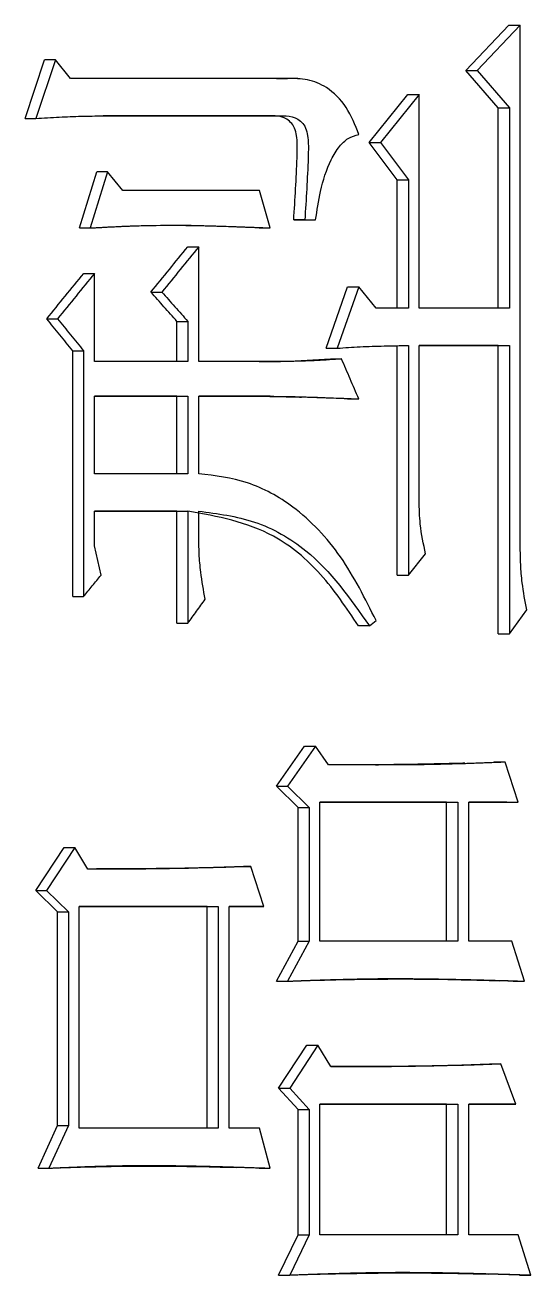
# Model space of a CAD drawing. Header units: millimetres. Extents: x 2180 to 4616, y 795 to 2518.
# Drawn here: x 3020.24 to 3022.29, y 1021.41 to 1026.48 of the extents above; entities that cross this region are included whole.
import ezdxf

# ---------------------------------------------------------------- set-up
doc = ezdxf.new("R2010")
doc.units = ezdxf.units.MM

msp = doc.modelspace()

# ---------------------------------------------------------------- linework, layer by layer
at = {"color": 7, "linetype": 'Continuous', "lineweight": 25}
for p, q in [((3022.0279, 1026.292), (3022.2016, 1026.4759)), ((3022.2476, 1026.4759), (3022.0736, 1026.292)), ((3022.2016, 1026.4759), (3022.2476, 1026.4759)), ((3022.2476, 1024.3665), (3022.2476, 1026.4759)), ((3020.2426, 1026.0973), (3020.3218, 1026.3353)), ((3020.3654, 1026.3353), (3020.286, 1026.0973)), ((3020.3654, 1026.3353), (3020.3218, 1026.3353)), ((3020.427, 1026.2596), (3020.3654, 1026.3353)), ((3022.0279, 1026.292), (3022.0736, 1026.292)), ((3022.1582, 1026.1406), (3022.0279, 1026.292)), ((3022.0736, 1026.292), (3022.2041, 1026.1406)), ((3021.3053, 1026.2596), (3020.427, 1026.2596)), ((3021.2606, 1026.2596), (3021.3053, 1026.2596)), ((3021.3474, 1026.259), (3021.313, 1026.259)), ((3021.636, 1026), (3021.7929, 1026.1947)), ((3021.8384, 1026.1947), (3021.6813, 1026)), ((3021.7929, 1026.1947), (3021.8384, 1026.1947)), ((3021.8384, 1025.3293), (3021.8384, 1026.1947)), ((3022.1582, 1026.1406), (3022.2041, 1026.1406)), ((3022.1582, 1025.3293), (3022.1582, 1026.1406)), ((3022.2041, 1026.1406), (3022.2042, 1025.3293)), ((3020.2426, 1026.0973), (3020.286, 1026.0973)), ((3021.2431, 1026.1081), (3020.559, 1026.1081)), ((3020.5591, 1026.1081), (3021.2878, 1026.1081)), ((3021.2432, 1026.1081), (3021.2879, 1026.1081)), ((3021.636, 1026), (3021.6813, 1026)), ((3021.7494, 1025.8485), (3021.636, 1026)), ((3021.6813, 1026), (3021.7948, 1025.8485)), ((3020.4626, 1025.6538), (3020.5329, 1025.881)), ((3020.5767, 1025.881), (3020.5063, 1025.6538)), ((3020.5767, 1025.881), (3020.5329, 1025.881)), ((3020.6383, 1025.8052), (3020.5767, 1025.881)), ((3021.7494, 1025.8485), (3021.7948, 1025.8485)), ((3021.7494, 1025.3293), (3021.7494, 1025.8485)), ((3021.7948, 1025.8485), (3021.7948, 1025.3293)), ((3021.2353, 1025.6538), (3021.1915, 1025.8052)), ((3021.3754, 1025.6863), (3021.3305, 1025.6863)), ((3021.3742, 1025.6863), (3021.4191, 1025.6863)), ((3021.3754, 1025.6863), (3021.4191, 1025.6863)), ((3020.4626, 1025.6538), (3020.5063, 1025.6538)), ((3021.1906, 1025.6538), (3021.2353, 1025.6538)), ((3020.9016, 1025.5781), (3020.9459, 1025.5781)), ((3020.9459, 1025.1129), (3020.9459, 1025.5781)), ((3020.4802, 1025.4699), (3020.5239, 1025.4699)), ((3020.5239, 1025.1129), (3020.5239, 1025.4699)), ((3021.4615, 1025.167), (3021.5488, 1025.4158)), ((3021.594, 1025.4158), (3021.5066, 1025.167)), ((3021.5488, 1025.4158), (3021.594, 1025.4158)), ((3021.6638, 1025.3293), (3021.594, 1025.4158)), ((3020.7525, 1025.3942), (3020.7966, 1025.3942)), ((3021.7948, 1025.3293), (3021.6638, 1025.3293)), ((3022.2042, 1025.3293), (3021.8384, 1025.3293)), ((3020.3306, 1025.286), (3020.3742, 1025.286)), ((3020.8578, 1025.2752), (3020.902, 1025.2752)), ((3020.8578, 1025.1129), (3020.8578, 1025.2752)), ((3020.902, 1025.2752), (3020.902, 1025.1129)), ((3021.4615, 1025.167), (3021.5066, 1025.167)), ((3021.7494, 1024.2476), (3021.7494, 1025.1778)), ((3021.7948, 1025.1778), (3021.7948, 1024.2476)), ((3021.8384, 1025.1778), (3022.2042, 1025.1778)), ((3021.8384, 1024.5504), (3021.8384, 1025.1778)), ((3022.1582, 1025.1778), (3021.8384, 1025.1778)), ((3022.1582, 1025.1778), (3022.2042, 1025.1778)), ((3022.1582, 1024.0096), (3022.1582, 1025.1778)), ((3022.2042, 1025.1778), (3022.2042, 1024.0096)), ((3020.4362, 1025.1562), (3020.4799, 1025.1562)), ((3020.4362, 1024.161), (3020.4362, 1025.1562)), ((3020.4799, 1025.1562), (3020.4799, 1024.161)), ((3020.902, 1025.1129), (3020.5239, 1025.1129)), ((3021.2353, 1025.1129), (3020.9459, 1025.1129)), ((3021.1906, 1025.1129), (3021.2353, 1025.1129)), ((3021.479, 1025.1238), (3021.524, 1025.1238)), ((3020.5239, 1024.6586), (3020.5239, 1024.9723)), ((3020.5239, 1024.9723), (3020.902, 1024.9723)), ((3020.8578, 1024.9723), (3020.5239, 1024.9723)), ((3020.8578, 1024.9723), (3020.902, 1024.9723)), ((3020.8578, 1024.6586), (3020.8578, 1024.9723)), ((3020.902, 1024.9723), (3020.902, 1024.6586)), ((3020.9459, 1024.9723), (3021.2353, 1024.9723)), ((3020.9459, 1024.6586), (3020.9459, 1024.9723)), ((3021.1906, 1024.9723), (3020.9459, 1024.9723)), ((3021.2353, 1024.9723), (3021.1906, 1024.9723)), ((3021.2357, 1024.9716), (3021.1906, 1024.9723)), ((3021.5488, 1024.9615), (3021.594, 1024.9615)), ((3020.902, 1024.6586), (3020.5239, 1024.6586)), ((3020.5239, 1024.5072), (3020.902, 1024.5072)), ((3020.5239, 1024.3665), (3020.5239, 1024.5072)), ((3020.8578, 1024.5072), (3020.5239, 1024.5072)), ((3020.8578, 1024.5072), (3020.902, 1024.5072)), ((3020.8578, 1024.0528), (3020.8578, 1024.5072)), ((3020.902, 1024.5072), (3020.902, 1024.0528)), ((3020.9459, 1024.4098), (3020.9459, 1024.5072)), ((3021.7948, 1024.2476), (3021.8645, 1024.3341)), ((3021.7494, 1024.2476), (3021.7948, 1024.2476)), ((3020.4362, 1024.161), (3020.4799, 1024.161)), ((3022.2042, 1024.0096), (3022.2737, 1024.1069)), ((3020.8578, 1024.0528), (3020.902, 1024.0528)), ((3021.6376, 1024.042), (3021.6638, 1024.0637)), ((3021.6376, 1024.042), (3021.5924, 1024.042)), ((3022.1582, 1024.0096), (3022.2042, 1024.0096)), ((3021.2606, 1023.393), (3021.3742, 1023.5552)), ((3021.4191, 1023.5552), (3021.3054, 1023.393)), ((3021.3742, 1023.5552), (3021.4191, 1023.5552)), ((3021.4716, 1023.4795), (3021.4191, 1023.5552)), ((3021.9989, 1023.4852), (3022.1409, 1023.4903)), ((3022.1868, 1023.4903), (3022.1409, 1023.4903)), ((3022.2389, 1023.3281), (3022.1868, 1023.4903)), ((3021.2606, 1023.393), (3021.3054, 1023.393)), ((3021.348, 1023.3064), (3021.2606, 1023.393)), ((3021.3054, 1023.393), (3021.3929, 1023.3064)), ((3021.348, 1023.3064), (3021.3929, 1023.3064)), ((3021.348, 1022.7656), (3021.348, 1023.3064)), ((3021.3929, 1023.3064), (3021.3929, 1022.7656)), ((3021.4366, 1022.7656), (3021.4366, 1023.3281)), ((3021.4366, 1023.3281), (3021.9953, 1023.3281)), ((3021.9496, 1023.3281), (3021.4366, 1023.3281)), ((3021.9496, 1023.3281), (3021.9953, 1023.3281)), ((3021.9496, 1022.7656), (3021.9496, 1023.3281)), ((3021.9953, 1023.3281), (3021.9953, 1022.7656)), ((3022.0388, 1022.7656), (3022.0388, 1023.3281)), ((3022.0388, 1023.3281), (3022.2389, 1023.3281)), ((3022.193, 1023.3281), (3022.0388, 1023.3281)), ((3022.193, 1023.3281), (3022.2389, 1023.3281)), ((3020.2866, 1022.9711), (3020.401, 1023.1442)), ((3020.4447, 1023.1442), (3020.3301, 1022.9711)), ((3020.401, 1023.1442), (3020.4447, 1023.1442)), ((3020.4975, 1023.0576), (3020.4447, 1023.1442)), ((3021.1119, 1023.0685), (3021.1564, 1023.0685)), ((3021.209, 1022.9062), (3021.1564, 1023.0685)), ((3020.2866, 1022.9711), (3020.3301, 1022.9711)), ((3020.3746, 1022.8846), (3020.2866, 1022.9711)), ((3020.3301, 1022.9711), (3020.4182, 1022.8846)), ((3020.3746, 1022.8846), (3020.4182, 1022.8846)), ((3020.3746, 1022.0192), (3020.3746, 1022.8846)), ((3020.4182, 1022.8846), (3020.4183, 1022.0192)), ((3020.4623, 1022.0084), (3020.4623, 1022.9062)), ((3020.9805, 1022.9062), (3021.0249, 1022.9062)), ((3020.9805, 1022.0084), (3020.9805, 1022.9062)), ((3021.0249, 1022.9062), (3021.0249, 1022.0084)), ((3021.0688, 1022.9062), (3021.209, 1022.9062)), ((3021.0688, 1022.0084), (3021.0688, 1022.9062)), ((3021.1644, 1022.9062), (3021.0688, 1022.9062)), ((3021.209, 1022.9062), (3021.1644, 1022.9062)), ((3021.2606, 1022.6033), (3021.348, 1022.7656)), ((3021.3929, 1022.7656), (3021.3054, 1022.6033)), ((3021.348, 1022.7656), (3021.3929, 1022.7656)), ((3021.9953, 1022.7656), (3021.4366, 1022.7656)), ((3022.2129, 1022.7656), (3022.0388, 1022.7656)), ((3022.265, 1022.6033), (3022.2129, 1022.7656)), ((3021.2606, 1022.6033), (3021.3054, 1022.6033)), ((3022.219, 1022.6033), (3022.265, 1022.6033)), ((3021.2693, 1022.1706), (3021.383, 1022.3437)), ((3021.4279, 1022.3437), (3021.3141, 1022.1706)), ((3021.383, 1022.3437), (3021.4279, 1022.3437)), ((3021.4804, 1022.2572), (3021.4279, 1022.3437)), ((3022.1235, 1022.268), (3022.1694, 1022.268)), ((3022.2303, 1022.1057), (3022.1694, 1022.268)), ((3021.2693, 1022.1706), (3021.3141, 1022.1706)), ((3021.348, 1022.0841), (3021.2693, 1022.1706)), ((3021.3141, 1022.1706), (3021.3929, 1022.0841)), ((3021.348, 1022.0841), (3021.3929, 1022.0841)), ((3021.348, 1021.5757), (3021.348, 1022.0841)), ((3021.3929, 1022.0841), (3021.3929, 1021.5757)), ((3021.4366, 1021.5757), (3021.4366, 1022.1057)), ((3021.4366, 1022.1057), (3021.9953, 1022.1057)), ((3021.9496, 1022.1057), (3021.4366, 1022.1057)), ((3021.9496, 1022.1057), (3021.9953, 1022.1057)), ((3021.9496, 1021.5757), (3021.9496, 1022.1057)), ((3021.9953, 1022.1057), (3021.9953, 1021.5757)), ((3022.0388, 1022.1057), (3022.2303, 1022.1057)), ((3022.0388, 1021.5757), (3022.0388, 1022.1057)), ((3022.1843, 1022.1057), (3022.0388, 1022.1057)), ((3022.2303, 1022.1057), (3022.1843, 1022.1057)), ((3020.2954, 1021.8461), (3020.3746, 1022.0192)), ((3020.4183, 1022.0192), (3020.3389, 1021.8461)), ((3020.3746, 1022.0192), (3020.4183, 1022.0192)), ((3021.1915, 1022.0084), (3021.0688, 1022.0084)), ((3021.2353, 1021.8461), (3021.1915, 1022.0084)), ((3020.2954, 1021.8461), (3020.3389, 1021.8461)), ((3021.1906, 1021.8461), (3021.0949, 1021.8489)), ((3021.1906, 1021.8461), (3021.2353, 1021.8461)), ((3021.2693, 1021.4134), (3021.348, 1021.5757)), ((3021.3929, 1021.5757), (3021.3141, 1021.4134)), ((3021.348, 1021.5757), (3021.3929, 1021.5757)), ((3021.9953, 1021.5757), (3021.4366, 1021.5757)), ((3022.239, 1021.5757), (3022.0388, 1021.5757)), ((3022.2911, 1021.4134), (3022.239, 1021.5757)), ((3021.2693, 1021.4134), (3021.3141, 1021.4134)), ((3022.2451, 1021.4134), (3022.1149, 1021.417)), ((3022.2451, 1021.4134), (3022.2911, 1021.4134))]:
    msp.add_line(p, q, dxfattribs=at)
at = {"color": 7, "linetype": 'Continuous', "lineweight": 25, "flags": 128}
msp.add_lwpolyline([(3020.5503, 1024.2475), (3020.5371, 1024.307), (3020.5239, 1024.3665)], dxfattribs=at)
at = {"color": 7, "linetype": 'Continuous', "lineweight": 25}
for points, knots in [([(3021.594, 1026.0324), (3021.579, 1026.0706), (3021.5495, 1026.1455), (3021.4732, 1026.2235), (3021.387, 1026.2589), (3021.3325, 1026.2593), (3021.3053, 1026.2596)], [0, 0, 0, 0, 0.291536, 0.572529, 0.787239, 1, 1, 1, 1]), ([(3020.286, 1026.0973), (3020.3178, 1026.0994), (3020.3792, 1026.1034), (3020.4703, 1026.1066), (3020.5295, 1026.1076), (3020.5591, 1026.1081)], [0, 0, 0, 0, 0.349386, 0.674644, 1, 1, 1, 1]), ([(3021.3305, 1025.6863), (3021.3358, 1025.7703), (3021.3424, 1025.8763), (3021.3461, 1026.0022), (3021.3381, 1026.0669), (3021.2927, 1026.1056), (3021.2595, 1026.1073), (3021.2431, 1026.1081)], [0, 0, 0, 0, 0.512318, 0.645335, 0.776202, 0.889398, 1, 1, 1, 1]), ([(3021.2878, 1026.1081), (3021.3042, 1026.1073), (3021.3375, 1026.1056), (3021.3829, 1026.0669), (3021.3909, 1026.0022), (3021.3873, 1025.8763), (3021.3806, 1025.7703), (3021.3754, 1025.6863)], [0, 0, 0, 0, 0.110716, 0.223974, 0.35482, 0.487804, 1, 1, 1, 1]), ([(3021.4191, 1025.6863), (3021.4251, 1025.7249), (3021.438, 1025.8086), (3021.4688, 1025.9117), (3021.5113, 1025.9819), (3021.5496, 1026.0198), (3021.5791, 1026.0282), (3021.594, 1026.0324)], [0, 0, 0, 0, 0.279047, 0.604417, 0.761098, 0.879545, 1, 1, 1, 1]), ([(3021.1915, 1025.8052), (3021.1091, 1025.8052), (3020.925, 1025.8052), (3020.7404, 1025.8052), (3020.6383, 1025.8052)], [0, 0, 0, 0, 0.447226, 1, 1, 1, 1]), ([(3020.5063, 1025.6538), (3020.5121, 1025.6541), (3020.5236, 1025.6548), (3020.5408, 1025.6557), (3020.558, 1025.6567), (3020.5753, 1025.6576), (3020.5925, 1025.6585), (3020.6098, 1025.6594), (3020.6241, 1025.66), (3020.6385, 1025.6607), (3020.6529, 1025.6613), (3020.6874, 1025.6626), (3020.7621, 1025.6648), (3020.854, 1025.6652), (3020.9343, 1025.6639), (3020.9745, 1025.663), (3020.9974, 1025.6625), (3021.0204, 1025.6619), (3021.049, 1025.6611), (3021.0777, 1025.66), (3021.1006, 1025.6591), (3021.1178, 1025.6585), (3021.135, 1025.6578), (3021.1493, 1025.6573), (3021.1608, 1025.6568), (3021.1693, 1025.6565), (3021.1779, 1025.6562), (3021.1865, 1025.6558), (3021.1951, 1025.6555), (3021.2037, 1025.6552), (3021.2123, 1025.6548), (3021.2194, 1025.6545), (3021.2271, 1025.6542), (3021.2319, 1025.654), (3021.2353, 1025.6538)], [0, 0, 0, 0, 0.023618, 0.047236, 0.070855, 0.094473, 0.118091, 0.141709, 0.165327, 0.177136, 0.200755, 0.224373, 0.318848, 0.507812, 0.602286, 0.649522, 0.67314, 0.696758, 0.743995, 0.791231, 0.81485, 0.838468, 0.862086, 0.885704, 0.897513, 0.909322, 0.921131, 0.932941, 0.94475, 0.956559, 0.968368, 0.980177, 0.986081, 1, 1, 1, 1]), ([(3021.1906, 1025.6538), (3021.1448, 1025.6557), (3021.0532, 1025.6594), (3020.9337, 1025.6634), (3020.8599, 1025.6641), (3020.832, 1025.6644)], [0, 0, 0, 0, 0.38362, 0.767243, 1, 1, 1, 1]), ([(3021.3305, 1025.6863), (3021.3387, 1025.6863), (3021.3532, 1025.6863), (3021.3678, 1025.6863), (3021.3742, 1025.6863)], [0, 0, 0, 0, 0.56, 1, 1, 1, 1]), ([(3020.7525, 1025.3942), (3020.7774, 1025.4248), (3020.8271, 1025.4861), (3020.8768, 1025.5474), (3020.9016, 1025.5781)], [0, 0, 0, 0, 0.499998, 1, 1, 1, 1]), ([(3020.9459, 1025.5781), (3020.921, 1025.5474), (3020.8713, 1025.4861), (3020.8215, 1025.4248), (3020.7966, 1025.3942)], [0, 0, 0, 0, 0.5, 1, 1, 1, 1]), ([(3020.3306, 1025.286), (3020.3556, 1025.3167), (3020.4054, 1025.378), (3020.4553, 1025.4393), (3020.4802, 1025.4699)], [0, 0, 0, 0, 0.499999, 1, 1, 1, 1]), ([(3020.5239, 1025.4699), (3020.499, 1025.4393), (3020.4491, 1025.378), (3020.3991, 1025.3167), (3020.3742, 1025.286)], [0, 0, 0, 0, 0.5, 1, 1, 1, 1]), ([(3020.8578, 1025.2752), (3020.8402, 1025.295), (3020.8051, 1025.3347), (3020.77, 1025.3744), (3020.7525, 1025.3942)], [0, 0, 0, 0, 0.4999999, 1, 1, 1, 1]), ([(3020.7966, 1025.3942), (3020.8142, 1025.3744), (3020.8493, 1025.3347), (3020.8844, 1025.295), (3020.902, 1025.2752)], [0, 0, 0, 0, 0.499996, 1, 1, 1, 1]), ([(3020.4362, 1025.1562), (3020.4186, 1025.1778), (3020.3834, 1025.2211), (3020.3482, 1025.2644), (3020.3306, 1025.286)], [0, 0, 0, 0, 0.5, 1, 1, 1, 1]), ([(3020.3742, 1025.286), (3020.3918, 1025.2644), (3020.427, 1025.2211), (3020.4623, 1025.1778), (3020.4799, 1025.1562)], [0, 0, 0, 0, 0.499996, 1, 1, 1, 1]), ([(3021.5066, 1025.167), (3021.5373, 1025.169), (3021.6008, 1025.1732), (3021.6969, 1025.1764), (3021.7621, 1025.1774), (3021.7948, 1025.1778)], [0, 0, 0, 0, 0.320446, 0.660167, 1, 1, 1, 1]), ([(3021.1906, 1025.1129), (3021.2236, 1025.1131), (3021.2882, 1025.1133), (3021.3843, 1025.1175), (3021.4474, 1025.1217), (3021.479, 1025.1238)], [0, 0, 0, 0, 0.342239, 0.67104, 1, 1, 1, 1]), ([(3021.524, 1025.1238), (3021.4912, 1025.1211), (3021.4268, 1025.116), (3021.3305, 1025.1134), (3021.267, 1025.1131), (3021.2353, 1025.1129)], [0, 0, 0, 0, 0.341779, 0.670798, 1, 1, 1, 1]), ([(3021.594, 1024.9615), (3021.5823, 1024.9885), (3021.559, 1025.0426), (3021.5357, 1025.0967), (3021.524, 1025.1238)], [0, 0, 0, 0, 0.499999, 1, 1, 1, 1]), ([(3021.234, 1024.9718), (3021.2428, 1024.9716), (3021.2622, 1024.9714), (3021.3074, 1024.9705), (3021.3391, 1024.9695), (3021.3624, 1024.9688)], [0, 0, 0, 0, 0.180074, 0.397437, 1, 1, 1, 1]), ([(3021.2353, 1024.9723), (3021.2738, 1024.9719), (3021.3529, 1024.971), (3021.4725, 1024.9665), (3021.5535, 1024.9632), (3021.594, 1024.9615)], [0, 0, 0, 0, 0.321579, 0.660777, 1, 1, 1, 1]), ([(3021.5488, 1024.9615), (3021.5104, 1024.9631), (3021.4471, 1024.9659), (3021.3837, 1024.968), (3021.3587, 1024.9688)], [0, 0, 0, 0, 0.6062891, 1, 1, 1, 1]), ([(3021.6638, 1024.0637), (3021.6197, 1024.1527), (3021.5326, 1024.3284), (3021.3505, 1024.5214), (3021.1473, 1024.6339), (3021.0127, 1024.6504), (3020.9459, 1024.6586)], [0, 0, 0, 0, 0.2896566, 0.5714564, 0.7872041, 1, 1, 1, 1]), ([(3021.5924, 1024.042), (3021.5444, 1024.1144), (3021.4497, 1024.2572), (3021.2209, 1024.4494), (3021.0218, 1024.4854), (3020.9016, 1024.5072)], [0, 0, 0, 0, 0.2890797, 0.570701, 1, 1, 1, 1]), ([(3020.9459, 1024.5072), (3021.0222, 1024.4971), (3021.1758, 1024.4769), (3021.4321, 1024.3333), (3021.5591, 1024.1532), (3021.6376, 1024.042)], [0, 0, 0, 0, 0.273464, 0.551009, 1, 1, 1, 1]), ([(3021.8645, 1024.3341), (3021.8559, 1024.3739), (3021.8404, 1024.445), (3021.839, 1024.5182), (3021.8384, 1024.5504)], [0, 0, 0, 0, 0.5588348, 1, 1, 1, 1]), ([(3020.9722, 1024.1502), (3020.9654, 1024.1866), (3020.954, 1024.2475), (3020.947, 1024.3346), (3020.9463, 1024.3847), (3020.9459, 1024.4098)], [0, 0, 0, 0, 0.426096, 0.71242, 1, 1, 1, 1]), ([(3022.2737, 1024.1069), (3022.2669, 1024.1434), (3022.2556, 1024.2043), (3022.2487, 1024.2914), (3022.248, 1024.3414), (3022.2476, 1024.3665)], [0, 0, 0, 0, 0.426056, 0.7124, 1, 1, 1, 1]), ([(3020.4799, 1024.161), (3020.4916, 1024.1754), (3020.5151, 1024.2043), (3020.5386, 1024.2331), (3020.5503, 1024.2475)], [0, 0, 0, 0, 0.499999, 1, 1, 1, 1]), ([(3020.902, 1024.0528), (3020.9137, 1024.0691), (3020.9371, 1024.1015), (3020.9605, 1024.134), (3020.9722, 1024.1502)], [0, 0, 0, 0, 0.499998, 1, 1, 1, 1]), ([(3022.1868, 1023.4903), (3022.1828, 1023.4902), (3022.1709, 1023.4897), (3022.155, 1023.4891), (3022.1391, 1023.4885), (3022.1233, 1023.4878), (3022.1034, 1023.4871), (3022.0796, 1023.4862), (3022.0557, 1023.4853), (3022.0359, 1023.4846), (3022.008, 1023.4837), (3021.9563, 1023.4821), (3021.9006, 1023.4809), (3021.8569, 1023.4802), (3021.837, 1023.48), (3021.817, 1023.4797), (3021.7931, 1023.4795), (3021.7692, 1023.4793), (3021.7453, 1023.4791), (3021.7214, 1023.479), (3021.6975, 1023.479), (3021.6776, 1023.4789), (3021.6576, 1023.4789), (3021.6377, 1023.479), (3021.6178, 1023.479), (3021.6018, 1023.479), (3021.5898, 1023.4791), (3021.5779, 1023.4791), (3021.5659, 1023.4791), (3021.5539, 1023.4792), (3021.542, 1023.4792), (3021.53, 1023.4793), (3021.518, 1023.4793), (3021.508, 1023.4794), (3021.5001, 1023.4794), (3021.4951, 1023.4794), (3021.4901, 1023.4794), (3021.4851, 1023.4795), (3021.4786, 1023.4795), (3021.4741, 1023.4795), (3021.4716, 1023.4795)], [0, 0, 0, 0, 0.016701, 0.050103, 0.066804, 0.083505, 0.116907, 0.150309, 0.183711, 0.217114, 0.233815, 0.300619, 0.434229, 0.467631, 0.484332, 0.517734, 0.551136, 0.584538, 0.617941, 0.651343, 0.684745, 0.718147, 0.734848, 0.76825, 0.801652, 0.818353, 0.835054, 0.851755, 0.868456, 0.885157, 0.901858, 0.918559, 0.93526, 0.951962, 0.960312, 0.968663, 0.972838, 0.981188, 0.989539, 1, 1, 1, 1]), ([(3022.0237, 1023.4862), (3022.0237, 1023.4862), (3022.0238, 1023.4862), (3022.0215, 1023.4861), (3021.9524, 1023.4843), (3021.8048, 1023.4806), (3021.6528, 1023.4796), (3021.5704, 1023.4795), (3021.5287, 1023.4795), (3021.5133, 1023.4795), (3021.5041, 1023.4794), (3021.502, 1023.4794), (3021.501, 1023.4794)], [0, 0, 0, 0, 0.000675, 0.007002, 0.025332, 0.463155, 0.687527, 0.851445, 0.893875, 0.93051, 0.9646, 1, 1, 1, 1]), ([(3020.4974, 1023.0578), (3020.534, 1023.0579), (3020.5962, 1023.0581), (3020.6646, 1023.0585), (3020.6998, 1023.0588), (3020.7125, 1023.0589), (3020.7253, 1023.059), (3020.738, 1023.0591), (3020.7604, 1023.0593), (3020.8274, 1023.0602), (3020.9478, 1023.0622), (3021.0553, 1023.0663), (3021.1119, 1023.0685)], [0, 0, 0, 0, 0.178238, 0.302779, 0.333914, 0.349482, 0.36505, 0.396185, 0.411753, 0.474024, 0.723108, 1, 1, 1, 1]), ([(3021.1564, 1023.0685), (3021.131, 1023.0674), (3021.0992, 1023.066), (3021.061, 1023.0646), (3021.0419, 1023.064), (3021.0037, 1023.063), (3020.9209, 1023.0613), (3020.8316, 1023.0595), (3020.7614, 1023.059), (3020.7391, 1023.0588), (3020.7263, 1023.0587), (3020.7167, 1023.0586), (3020.7072, 1023.0585), (3020.6976, 1023.0585), (3020.688, 1023.0584), (3020.6784, 1023.0583), (3020.6689, 1023.0583), (3020.6593, 1023.0582), (3020.6497, 1023.0582), (3020.6401, 1023.0581), (3020.6273, 1023.0581), (3020.6146, 1023.058), (3020.6018, 1023.058), (3020.5922, 1023.0579), (3020.5842, 1023.0579), (3020.5778, 1023.0579), (3020.573, 1023.0579), (3020.5682, 1023.0579), (3020.5635, 1023.0578), (3020.5571, 1023.0578), (3020.5507, 1023.0578), (3020.5443, 1023.0578), (3020.5395, 1023.0578), (3020.5347, 1023.0578), (3020.5299, 1023.0577), (3020.5251, 1023.0577), (3020.5203, 1023.0577), (3020.5155, 1023.0577), (3020.5107, 1023.0577), (3020.5047, 1023.0577), (3020.5003, 1023.0577), (3020.4975, 1023.0576)], [0, 0, 0, 0, 0.11615, 0.145188, 0.174226, 0.203263, 0.319414, 0.551716, 0.609791, 0.638828, 0.653347, 0.667866, 0.682385, 0.696903, 0.711422, 0.725941, 0.74046, 0.754978, 0.769497, 0.784016, 0.798535, 0.827572, 0.842091, 0.85661, 0.871129, 0.878388, 0.885647, 0.892907, 0.900166, 0.907426, 0.921944, 0.929204, 0.936463, 0.943723, 0.950982, 0.958241, 0.965501, 0.97276, 0.98002, 0.987279, 1, 1, 1, 1]), ([(3020.4623, 1022.9062), (3020.5562, 1022.9062), (3020.744, 1022.9062), (3020.9313, 1022.9062), (3021.0249, 1022.9062)], [0, 0, 0, 0, 0.4999959, 1, 1, 1, 1]), ([(3020.9805, 1022.9062), (3020.887, 1022.9062), (3020.7145, 1022.9062), (3020.5415, 1022.9062), (3020.4623, 1022.9062)], [0, 0, 0, 0, 0.542086, 1, 1, 1, 1]), ([(3021.3054, 1022.6033), (3021.3101, 1022.6035), (3021.3171, 1022.6038), (3021.3265, 1022.6041), (3021.3335, 1022.6044), (3021.3406, 1022.6047), (3021.3476, 1022.6049), (3021.3546, 1022.6052), (3021.3617, 1022.6055), (3021.3687, 1022.6057), (3021.3757, 1022.606), (3021.3828, 1022.6062), (3021.3898, 1022.6065), (3021.3968, 1022.6068), (3021.4039, 1022.607), (3021.4109, 1022.6073), (3021.4203, 1022.6076), (3021.4297, 1022.6079), (3021.4391, 1022.6083), (3021.4461, 1022.6085), (3021.4531, 1022.6087), (3021.4602, 1022.609), (3021.4672, 1022.6092), (3021.4742, 1022.6094), (3021.4813, 1022.6096), (3021.4883, 1022.6099), (3021.4953, 1022.6101), (3021.5023, 1022.6103), (3021.5094, 1022.6105), (3021.5188, 1022.6107), (3021.5281, 1022.611), (3021.5375, 1022.6112), (3021.5516, 1022.6116), (3021.582, 1022.6123), (3021.6195, 1022.613), (3021.6523, 1022.6134), (3021.6687, 1022.6136), (3021.678, 1022.6136), (3021.6851, 1022.6137), (3021.6921, 1022.6137), (3021.6991, 1022.6138), (3021.7061, 1022.6138), (3021.7132, 1022.6138), (3021.7202, 1022.6139), (3021.7296, 1022.6139), (3021.7389, 1022.6139), (3021.7483, 1022.6139), (3021.7553, 1022.6139), (3021.7623, 1022.6138), (3021.7693, 1022.6138), (3021.7764, 1022.6138), (3021.7834, 1022.6138), (3021.7904, 1022.6137), (3021.7974, 1022.6137), (3021.8044, 1022.6136), (3021.8114, 1022.6136), (3021.8185, 1022.6135), (3021.8255, 1022.6135), (3021.8325, 1022.6134), (3021.8395, 1022.6133), (3021.8489, 1022.6132), (3021.8582, 1022.6131), (3021.8676, 1022.613), (3021.8746, 1022.6129), (3021.8816, 1022.6128), (3021.8886, 1022.6127), (3021.8956, 1022.6126), (3021.9097, 1022.6124), (3021.94, 1022.6119), (3021.9774, 1022.6112), (3022.0101, 1022.6104), (3022.0265, 1022.61), (3022.0358, 1022.6098), (3022.0428, 1022.6096), (3022.0498, 1022.6095), (3022.0568, 1022.6093), (3022.0638, 1022.6091), (3022.0708, 1022.6089), (3022.0801, 1022.6087), (3022.0895, 1022.6084), (3022.0988, 1022.6082), (3022.1058, 1022.608), (3022.1128, 1022.6078), (3022.1198, 1022.6076), (3022.1268, 1022.6074), (3022.1338, 1022.6072), (3022.1408, 1022.607), (3022.1478, 1022.6068), (3022.1548, 1022.6066), (3022.1618, 1022.6064), (3022.1688, 1022.6062), (3022.1781, 1022.6059), (3022.1875, 1022.6057), (3022.1968, 1022.6054), (3022.2038, 1022.6052), (3022.2108, 1022.605), (3022.2178, 1022.6048), (3022.2248, 1022.6045), (3022.2318, 1022.6043), (3022.2387, 1022.6041), (3022.2457, 1022.6039), (3022.2545, 1022.6036), (3022.2609, 1022.6035), (3022.265, 1022.6033)], [0, 0, 0, 0, 0.014624, 0.021936, 0.029248, 0.036561, 0.043873, 0.051185, 0.058497, 0.065809, 0.073121, 0.080433, 0.087745, 0.095057, 0.102369, 0.109682, 0.116994, 0.131618, 0.13893, 0.146242, 0.153554, 0.160866, 0.168178, 0.17549, 0.182803, 0.190115, 0.197427, 0.204739, 0.212051, 0.219363, 0.233987, 0.241299, 0.248611, 0.27786, 0.336357, 0.365605, 0.38023, 0.387542, 0.394854, 0.402166, 0.409478, 0.41679, 0.424102, 0.431414, 0.438727, 0.453351, 0.460663, 0.467975, 0.475287, 0.482599, 0.489911, 0.497223, 0.504535, 0.511848, 0.51916, 0.526472, 0.533784, 0.541096, 0.548408, 0.55572, 0.563032, 0.577656, 0.584969, 0.592281, 0.599593, 0.606905, 0.614217, 0.621529, 0.650778, 0.709274, 0.738523, 0.753147, 0.760459, 0.767771, 0.775083, 0.782395, 0.789708, 0.79702, 0.804332, 0.818956, 0.826268, 0.83358, 0.840892, 0.848204, 0.855516, 0.862829, 0.870141, 0.877453, 0.884765, 0.892077, 0.899389, 0.906701, 0.921325, 0.928638, 0.93595, 0.943262, 0.950574, 0.957886, 0.965198, 0.97251, 0.979822, 0.987134, 1, 1, 1, 1]), ([(3021.3591, 1022.6054), (3021.3601, 1022.6054), (3021.3619, 1022.6055), (3021.4141, 1022.6071), (3021.5625, 1022.6109), (3021.7641, 1022.6131), (3021.9453, 1022.611), (3022.0697, 1022.6081), (3022.1254, 1022.6066), (3022.152, 1022.6058), (3022.1604, 1022.6056), (3022.1633, 1022.6055), (3022.1652, 1022.6054)], [0, 0, 0, 0, 0.026122, 0.044146, 0.255979, 0.501618, 0.750557, 0.872355, 0.935088, 0.962148, 0.974945, 1, 1, 1, 1]), ([(3022.219, 1022.6033), (3022.2097, 1022.6037), (3022.1957, 1022.6042), (3022.1777, 1022.6049), (3022.169, 1022.6053), (3022.1649, 1022.6054)], [0, 0, 0, 0, 0.517155, 0.775732, 1, 1, 1, 1]), ([(3021.4803, 1022.2573), (3021.53, 1022.2575), (3021.6444, 1022.2578), (3021.8589, 1022.2591), (3022.0234, 1022.2646), (3022.1235, 1022.268)], [0, 0, 0, 0, 0.23129, 0.53224, 1, 1, 1, 1]), ([(3022.1694, 1022.268), (3022.1372, 1022.2665), (3022.089, 1022.2643), (3022.0326, 1022.2628), (3022.0044, 1022.2622), (3021.9762, 1022.2616), (3021.8916, 1022.2598), (3021.8069, 1022.2587), (3021.7342, 1022.2582), (3021.7221, 1022.2581), (3021.71, 1022.2581), (3021.6979, 1022.258), (3021.6878, 1022.2579), (3021.6777, 1022.2579), (3021.6676, 1022.2578), (3021.6555, 1022.2577), (3021.6434, 1022.2577), (3021.6333, 1022.2576), (3021.6232, 1022.2576), (3021.6131, 1022.2576), (3021.6009, 1022.2575), (3021.5908, 1022.2575), (3021.5807, 1022.2574), (3021.5706, 1022.2574), (3021.5605, 1022.2574), (3021.5524, 1022.2574), (3021.5464, 1022.2573), (3021.5403, 1022.2573), (3021.5353, 1022.2573), (3021.5302, 1022.2573), (3021.5252, 1022.2573), (3021.5191, 1022.2573), (3021.514, 1022.2573), (3021.509, 1022.2572), (3021.5039, 1022.2572), (3021.4979, 1022.2572), (3021.4928, 1022.2572), (3021.487, 1022.2572), (3021.4832, 1022.2572), (3021.4804, 1022.2572)], [0, 0, 0, 0, 0.14049, 0.210735, 0.245858, 0.263419, 0.333664, 0.614647, 0.632209, 0.64977, 0.667331, 0.684892, 0.702453, 0.711234, 0.728795, 0.746356, 0.763918, 0.781479, 0.790259, 0.80782, 0.825382, 0.842943, 0.851723, 0.869285, 0.886846, 0.895626, 0.904407, 0.913188, 0.921968, 0.926359, 0.935139, 0.94392, 0.9527, 0.957091, 0.965871, 0.974652, 0.983432, 0.987823, 1, 1, 1, 1]), ([(3021.0249, 1022.0084), (3020.9313, 1022.0084), (3020.744, 1022.0084), (3020.5562, 1022.0084), (3020.4623, 1022.0084)], [0, 0, 0, 0, 0.499996, 1, 1, 1, 1]), ([(3020.3389, 1021.8461), (3020.3453, 1021.8464), (3020.358, 1021.8469), (3020.3739, 1021.8476), (3020.3897, 1021.8483), (3020.4024, 1021.8489), (3020.4183, 1021.8495), (3020.431, 1021.85), (3020.4469, 1021.8507), (3020.4596, 1021.8512), (3020.4755, 1021.8518), (3020.4882, 1021.8523), (3020.504, 1021.8528), (3020.5167, 1021.8533), (3020.5326, 1021.8538), (3020.5453, 1021.8542), (3020.5611, 1021.8546), (3020.5738, 1021.855), (3020.5897, 1021.8553), (3020.6024, 1021.8556), (3020.6151, 1021.8559), (3020.6278, 1021.8561), (3020.6404, 1021.8563), (3020.6563, 1021.8565), (3020.669, 1021.8567), (3020.6848, 1021.8568), (3020.6975, 1021.8569), (3020.7134, 1021.857), (3020.7261, 1021.857), (3020.7419, 1021.857), (3020.7546, 1021.857), (3020.7704, 1021.857), (3020.8053, 1021.8568), (3020.8496, 1021.8564), (3020.894, 1021.8557), (3020.9193, 1021.8552), (3020.9351, 1021.8549), (3020.9509, 1021.8545), (3020.9636, 1021.8542), (3020.9794, 1021.8539), (3020.9921, 1021.8535), (3021.0079, 1021.8531), (3021.0205, 1021.8528), (3021.0363, 1021.8524), (3021.049, 1021.852), (3021.0648, 1021.8515), (3021.0774, 1021.8512), (3021.0932, 1021.8507), (3021.1059, 1021.8503), (3021.1185, 1021.8499), (3021.1312, 1021.8495), (3021.1438, 1021.8491), (3021.1596, 1021.8486), (3021.1722, 1021.8482), (3021.188, 1021.8477), (3021.2006, 1021.8473), (3021.2175, 1021.8467), (3021.228, 1021.8464), (3021.2353, 1021.8461)], [0, 0, 0, 0, 0.021203, 0.042406, 0.053008, 0.074211, 0.084813, 0.106016, 0.116618, 0.137821, 0.148423, 0.169626, 0.180228, 0.201431, 0.212032, 0.233236, 0.243837, 0.265041, 0.275642, 0.296845, 0.307447, 0.318049, 0.339252, 0.349854, 0.371057, 0.381658, 0.402862, 0.413463, 0.434667, 0.445268, 0.466472, 0.477073, 0.498276, 0.58309, 0.625497, 0.6467, 0.667903, 0.678505, 0.699708, 0.71031, 0.731513, 0.742114, 0.763318, 0.773919, 0.795123, 0.805724, 0.826927, 0.837529, 0.858732, 0.869334, 0.879936, 0.901139, 0.91174, 0.932944, 0.943545, 0.964749, 0.97535, 1, 1, 1, 1]), ([(3020.3859, 1021.8481), (3020.3859, 1021.8481), (3020.3856, 1021.8481), (3020.3869, 1021.8481), (3020.3913, 1021.8483), (3020.5055, 1021.8519), (3020.7596, 1021.8575), (3020.9812, 1021.852), (3021.0998, 1021.8491)], [0, 0, 0, 0, 0.000307, 0.006653, 0.012934, 0.04093, 0.486725, 1, 1, 1, 1]), ([(3021.3141, 1021.4134), (3021.3205, 1021.4137), (3021.33, 1021.414), (3021.3427, 1021.4145), (3021.3523, 1021.4148), (3021.3618, 1021.4152), (3021.3714, 1021.4155), (3021.3809, 1021.4159), (3021.3904, 1021.4162), (3021.4, 1021.4165), (3021.4095, 1021.4169), (3021.419, 1021.4172), (3021.4286, 1021.4175), (3021.4413, 1021.418), (3021.454, 1021.4184), (3021.4667, 1021.4188), (3021.4763, 1021.4191), (3021.4858, 1021.4194), (3021.4985, 1021.4198), (3021.5144, 1021.4203), (3021.5334, 1021.4208), (3021.5525, 1021.4213), (3021.5715, 1021.4218), (3021.5906, 1021.4223), (3021.6097, 1021.4227), (3021.6287, 1021.423), (3021.6477, 1021.4234), (3021.6668, 1021.4236), (3021.6858, 1021.4239), (3021.7049, 1021.424), (3021.7303, 1021.4242), (3021.7556, 1021.4243), (3021.781, 1021.4243), (3021.8191, 1021.4242), (3021.8761, 1021.4238), (3021.9332, 1021.4229), (3021.9775, 1021.4221), (3022.0092, 1021.4215), (3022.0408, 1021.4207), (3022.0661, 1021.42), (3022.0851, 1021.4195), (3022.1009, 1021.4191), (3022.1136, 1021.4188), (3022.1231, 1021.4185), (3022.1325, 1021.4183), (3022.142, 1021.418), (3022.1515, 1021.4177), (3022.161, 1021.4174), (3022.1705, 1021.4171), (3022.1831, 1021.4168), (3022.1958, 1021.4164), (3022.2084, 1021.416), (3022.2163, 1021.4157), (3022.2226, 1021.4156), (3022.2274, 1021.4154), (3022.2321, 1021.4153), (3022.2369, 1021.4151), (3022.2416, 1021.415), (3022.2479, 1021.4148), (3022.2542, 1021.4146), (3022.2606, 1021.4144), (3022.2653, 1021.4142), (3022.27, 1021.4141), (3022.2748, 1021.4139), (3022.2795, 1021.4138), (3022.285, 1021.4136), (3022.2888, 1021.4135), (3022.2911, 1021.4134)], [0, 0, 0, 0, 0.019469, 0.029204, 0.038938, 0.048673, 0.058408, 0.068142, 0.077877, 0.087611, 0.097346, 0.107081, 0.116815, 0.12655, 0.146019, 0.155754, 0.165488, 0.175223, 0.184958, 0.204427, 0.223896, 0.243365, 0.262835, 0.282304, 0.301773, 0.321242, 0.340712, 0.360181, 0.37965, 0.399119, 0.418589, 0.457527, 0.476996, 0.496466, 0.574343, 0.65222, 0.67169, 0.710628, 0.749567, 0.769036, 0.788505, 0.807974, 0.817709, 0.827444, 0.837178, 0.846913, 0.856647, 0.866382, 0.876117, 0.885851, 0.90532, 0.915055, 0.92479, 0.929657, 0.934524, 0.939392, 0.944259, 0.949126, 0.953994, 0.963728, 0.968595, 0.973463, 0.97833, 0.983197, 0.988065, 0.992932, 1, 1, 1, 1]), ([(3021.4044, 1021.4163), (3021.4044, 1021.4163), (3021.4044, 1021.4163), (3021.4051, 1021.4163), (3021.4151, 1021.4165), (3021.5349, 1021.4194), (3021.793, 1021.4245), (3022.0087, 1021.4197), (3022.1196, 1021.4173)], [0, 0, 0, 0, 0.000769, 0.002148, 0.006887, 0.052383, 0.512854, 1, 1, 1, 1])]:
    msp.add_open_spline(points, degree=3, knots=knots, dxfattribs=at)

doc.saveas('drawing.dxf')
